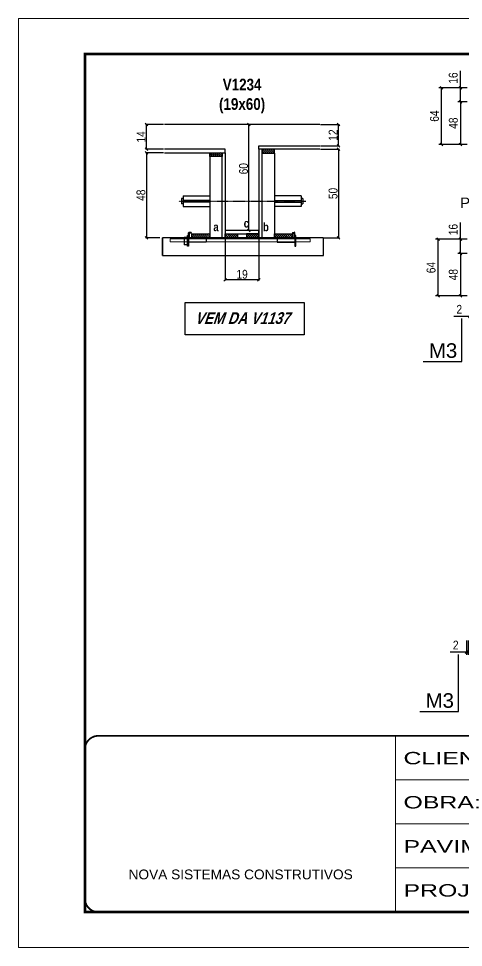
# Model space of a CAD drawing. Extents: x 3309 to 9563, y -2522 to 14608.
# Drawn here: x 6493 to 6995, y 6666 to 7716 of the extents above; entities that cross this region are included whole.
import ezdxf

# ---------------------------------------------------------------- set-up
doc = ezdxf.new("R2010")
doc.units = 0
for name, pattern in [('CONTINUO', [0]), ('DASHED', [0.75, 0.5, -0.25]), ('HIDDEN', [0.375, 0.25, -0.125])]:
    doc.linetypes.add(name, pattern=pattern)
for name, color, linetype in [('5', 5, 'Continuous'), ('barrote', 251, 'Continuous'), ('COTA', 241, 'Continuous'), ('detalhes', 4, 'Continuous'), ('NOMENCLATURA', 7, 'Continuous'), ('Painéis', 200, 'Continuous'), ('presilha', 1, 'Continuous'), ('SARR_2.2x10', 60, 'Continuous'), ('SARR_2.2x7', 40, 'Continuous'), ('SARR_3.5x7', 81, 'Continuous'), ('TENSOR', 3, 'Continuous')]:
    doc.layers.add(name, color=color, linetype=linetype)
for name, color, linetype, lineweight in [('CONCRETO', 251, 'Continuous', 25), ('Folhas', 255, 'Continuous', 9), ('SARRAFO DE PRESSAO', 251, 'DASHED', 9), ('SCO-___-LAJ', 2, 'Continuous', 0)]:
    doc.layers.add(name, color=color, linetype=linetype, lineweight=lineweight)
doc.styles.add('ARIAL', font='arial.ttf')
doc.styles.add('COTA TECNICA', font='techl___.ttf', dxfattribs={"height": 10})
doc.styles.add('COTA TECNICA 2X', font='techl___.ttf', dxfattribs={"height": 10})
doc.styles.get("Standard").update_dxf_attribs({"font": 'arial.ttf'})
doc.styles.add('TECNICA', font='techb___.ttf', dxfattribs={"height": 10})
doc.styles.add('Tecnologia', font='')
doc.styles.get('Tecnologia').set_extended_font_data('Forgotten Futurist')
doc.dimstyles.new('PAINEL', dxfattribs={"dimtxt": 10, "dimasz": 3, "dimexe": 3, "dimexo": 3, "dimgap": 3, "dimtad": 1, "dimdec": 1, "dimzin": 12, "dimdsep": 46, "dimtxsty": 'COTA TECNICA', "dimblk1": 'OBLIQUE', "dimblk2": 'OBLIQUE', "dimsah": 1, "dimcen": 0.9, "dimclrd": 4, "dimclre": 4, "dimclrt": 240, "dimadec": 1, "dimazin": 3, "dimtfac": 1, "dimtdec": 1, "dimtmove": 0, "dimatfit": 3, "dimfxl": 1, "dimtolj": 1, "dimtzin": 12, "dimarcsym": 0})
doc.dimstyles.new('SECAO', dxfattribs={"dimscale": 0.333333, "dimtxt": 5, "dimasz": 9, "dimexe": 3, "dimexo": 3, "dimgap": 3, "dimtad": 1, "dimdec": 1, "dimlfac": 0.5, "dimzin": 12, "dimdsep": 46, "dimtxsty": 'COTA TECNICA 2X', "dimblk1": 'OBLIQUE', "dimblk2": 'OBLIQUE', "dimsah": 1, "dimcen": 0.9, "dimclrd": 4, "dimclre": 4, "dimclrt": 240, "dimadec": 1, "dimazin": 3, "dimtfac": 1, "dimtdec": 1, "dimtmove": 0, "dimatfit": 3, "dimfxl": 1, "dimtolj": 1, "dimtzin": 12, "dimarcsym": 0})
pattern_1 = [(135, (39961.8265, -116043.4478), (-1.122532015, -1.122532015), [])]

# ---------------------------------------------------------------- blocks, each defined once
blk = doc.blocks.new('9999999999')
at = {"color": 30, "linetype": 'CONTINUO'}
for p, q in [((98564.6, 34230.2), (98564.6, 34429.4)), ((98564.6, 34379.6), (99584, 34379.6)), ((98564.6, 34329.8), (99488, 34329.8)), ((98564.6, 34280), (99488, 34280))]:
    blk.add_line(p, q, dxfattribs=at)
at = {"color": 30, "linetype": 'CONTINUO', "const_width": 2}
blk.add_lwpolyline([(99584, 34230.2), (99584, 34414.4, 0.414214), (99569, 34429.4), (98229, 34429.4, 0.414214), (98214, 34414.4), (98214, 34245.2, 0.414214), (98229, 34230.2), (99584, 34230.2)], format="xyb", dxfattribs=at)
at = {"layer": 'Folhas'}
blk.add_lwpolyline([(98139, 34190.2), (99624, 34190.2), (99624, 35240.2), (98139, 35240.2)], close=True, dxfattribs=at)
at = {"layer": 'Folhas', "color": 30, "const_width": 3}
blk.add_lwpolyline([(98214, 34230.2), (99584, 34230.2), (99584, 35200.2), (98214, 35200.2)], close=True, dxfattribs=at)
at = {"color": 7, "linetype": 'Continuous', "ltscale": 5, "style": 'ARIAL'}
blk.add_text('NOVA SISTEMAS CONSTRUTIVOS', height=11.059, dxfattribs=at).set_placement((98263.2, 34267.2))
at = {"layer": 'Folhas', "color": 7, "style": 'Tecnologia', "width": 1.5}
for s, p in [('CLIENTE:', (98573.7, 34397.2)), ('OBRA:', (98573.7, 34347.3)), ('PAVIMENTO:', (98573.7, 34297.5)), ('PROJETO:', (98573.7, 34247.7))]:
    blk.add_text(s, height=14, dxfattribs=at).set_placement(p)
blk = doc.blocks.new('_Oblique')
at = {"color": 0, "linetype": 'ByBlock', "lineweight": -2}
blk.add_line((-0.5, -0.5), (0.5, 0.5), dxfattribs=at)
blk = doc.blocks.new('*D610')
at = {"layer": 'COTA', "color": 4, "lineweight": -2, "transparency": 16777216}
for p, q in [((6726.3, 7467.7), (6726.3, 7420.2)), ((6764.3, 7467.7), (6764.3, 7420.2)), ((6764.3, 7421.2), (6726.3, 7421.2))]:
    blk.add_line(p, q, dxfattribs=at)
at = {"layer": 'Defpoints', "color": 0, "transparency": 16777216}
for p in [(6726.3, 7468.7), (6764.3, 7468.7), (6726.3, 7421.2)]:
    blk.add_point(p, dxfattribs=at)
at = {"layer": 'COTA', "color": 4, "lineweight": -2, "transparency": 16777216, "xscale": 3, "yscale": 3, "zscale": 3, "rotation": 180}
blk.add_blockref('_Oblique', (6726.3, 7421.2), dxfattribs=at)
at = {"layer": 'COTA', "color": 4, "lineweight": -2, "transparency": 16777216, "xscale": 3, "yscale": 3, "zscale": 3}
blk.add_blockref('_Oblique', (6764.3, 7421.2), dxfattribs=at)
at = {"layer": 'COTA', "color": 240, "transparency": 16777216, "insert": (6745.3, 7427.3), "char_height": 10, "attachment_point": 5, "style": 'COTA TECNICA 2X'}
blk.add_mtext('\\A1;19', dxfattribs=at)
blk = doc.blocks.new('PRESILHA METÁLICA 1')
at = {"layer": 'presilha'}
for p, q in [((7.5, 10.6), (7.5, 19.9)), ((12, 21), (8.6, 21)), ((9, 11.6), (9, 18.9)), ((12, 19.5), (9.6, 19.5)), ((12, 21), (12, 19.5)), ((0, 13), (6, 13)), ((0, 13), (0, 0)), ((6, 0), (0, 0)), ((6, 15.5), (7.5, 15.5)), ((6, -2.5), (6, 15.5)), ((6, 13), (6, 0)), ((7.5, 15.5), (7.5, -2.5)), ((37.5, 4.1), (7.5, 4.1)), ((37.5, 11), (9.6, 11)), ((37.5, 11), (37.5, 4.1)), ((7.5, -2.5), (6, -2.5))]:
    blk.add_line(p, q, dxfattribs=at)
for centre, radius, start, end in [((8.6, 19.9), 1.14, 90, 180), ((9.6, 18.9), 0.57, 90, 180), ((9.6, 11.6), 0.57, 180, 270)]:
    blk.add_arc(centre, radius, start, end, dxfattribs=at)
blk = doc.blocks.new('PRESILHA METÁLICA 2')
at = {"layer": 'presilha'}
for p, q in [((-5.2, 23.5), (-5.2, 22)), ((-5.2, 23.5), (-1.9, 23.5)), ((-5.2, 22), (-2.8, 22)), ((-2.2, 14.1), (-2.2, 21.4)), ((0.8, 18), (-0.8, 18)), ((-0.8, 18), (-0.8, 0)), ((-0.8, 14.6), (-0.8, 22.4)), ((0.8, 0), (0.8, 18)), ((-30.8, 13.5), (-30.8, 6.6)), ((-30.8, 13.5), (-2.8, 13.5)), ((-30.8, 6.6), (-0.8, 6.6)), ((-0.8, 0), (0.8, 0))]:
    blk.add_line(p, q, dxfattribs=at)
for centre, radius, start, end in [((-2.8, 21.4), 0.57, 0, 90), ((-1.9, 22.4), 1.14, 0, 90), ((-2.8, 14.1), 0.57, 270, 0)]:
    blk.add_arc(centre, radius, start, end, dxfattribs=at)
blk = doc.blocks.new('*D611')
at = {"layer": 'COTA', "color": 4, "lineweight": -2, "transparency": 16777216}
for p, q in [((6656.6, 7564.7), (6636.2, 7564.7)), ((6637.2, 7564.7), (6637.2, 7468.7)), ((6652.5, 7468.7), (6636.2, 7468.7))]:
    blk.add_line(p, q, dxfattribs=at)
at = {"layer": 'Defpoints', "color": 0, "transparency": 16777216}
for p in [(6657.6, 7564.7), (6637.2, 7468.7), (6653.5, 7468.7)]:
    blk.add_point(p, dxfattribs=at)
at = {"layer": 'COTA', "color": 4, "lineweight": -2, "transparency": 16777216, "xscale": 3, "yscale": 3, "zscale": 3}
for p, rotation in [((6637.2, 7564.7), 90), ((6637.2, 7468.7), 270)]:
    blk.add_blockref('_Oblique', p, dxfattribs=dict(at, rotation=rotation))
at = {"layer": 'COTA', "color": 240, "transparency": 16777216, "insert": (6631.1, 7516.7), "char_height": 10, "attachment_point": 5, "rotation": 90, "style": 'COTA TECNICA 2X'}
blk.add_mtext('\\A1;48', dxfattribs=at)
blk = doc.blocks.new('*D612')
at = {"layer": 'COTA', "color": 4, "lineweight": -2, "transparency": 16777216}
for p, q in [((6834, 7568.7), (6855.2, 7568.7)), ((6854.2, 7568.7), (6854.2, 7468.7)), ((6838.1, 7468.7), (6855.2, 7468.7))]:
    blk.add_line(p, q, dxfattribs=at)
at = {"layer": 'Defpoints', "color": 0, "transparency": 16777216}
for p in [(6833, 7568.7), (6837.1, 7468.7), (6854.2, 7468.7)]:
    blk.add_point(p, dxfattribs=at)
at = {"layer": 'COTA', "color": 4, "lineweight": -2, "transparency": 16777216, "xscale": 3, "yscale": 3, "zscale": 3}
for p, rotation in [((6854.2, 7568.7), 90), ((6854.2, 7468.7), 270)]:
    blk.add_blockref('_Oblique', p, dxfattribs=dict(at, rotation=rotation))
at = {"layer": 'COTA', "color": 240, "transparency": 16777216, "insert": (6848.1, 7518.7), "char_height": 10, "attachment_point": 5, "rotation": 90, "style": 'COTA TECNICA 2X'}
blk.add_mtext('\\A1;50', dxfattribs=at)
blk = doc.blocks.new('*D613')
at = {"layer": 'COTA', "color": 4, "lineweight": -2, "transparency": 16777216}
for p, q in [((6763.3, 7596.7), (6752.1, 7596.7)), ((6753.1, 7476.7), (6753.1, 7596.7)), ((6763.3, 7476.7), (6752.1, 7476.7))]:
    blk.add_line(p, q, dxfattribs=at)
at = {"layer": 'Defpoints', "color": 0, "transparency": 16777216}
for p in [(6753.1, 7596.7), (6764.3, 7596.7), (6764.3, 7476.7)]:
    blk.add_point(p, dxfattribs=at)
at = {"layer": 'COTA', "color": 4, "lineweight": -2, "transparency": 16777216, "xscale": 3, "yscale": 3, "zscale": 3}
for p, rotation in [((6753.1, 7596.7), 90), ((6753.1, 7476.7), 270)]:
    blk.add_blockref('_Oblique', p, dxfattribs=dict(at, rotation=rotation))
at = {"layer": 'COTA', "color": 240, "transparency": 16777216, "insert": (6747, 7546.7), "char_height": 10, "attachment_point": 5, "rotation": 90, "style": 'COTA TECNICA 2X'}
blk.add_mtext('\\A1;60', dxfattribs=at)
blk = doc.blocks.new('*D614')
at = {"layer": 'COTA', "color": 4, "lineweight": -2, "transparency": 16777216}
for p, q in [((6834, 7596.7), (6855.2, 7596.7)), ((6854.2, 7572.7), (6854.2, 7596.7)), ((6834, 7572.7), (6855.2, 7572.7))]:
    blk.add_line(p, q, dxfattribs=at)
at = {"layer": 'Defpoints', "color": 0, "transparency": 16777216}
for p in [(6833, 7596.7), (6854.2, 7596.7), (6833, 7572.7)]:
    blk.add_point(p, dxfattribs=at)
at = {"layer": 'COTA', "color": 4, "lineweight": -2, "transparency": 16777216, "xscale": 3, "yscale": 3, "zscale": 3}
for p, rotation in [((6854.2, 7596.7), 90), ((6854.2, 7572.7), 270)]:
    blk.add_blockref('_Oblique', p, dxfattribs=dict(at, rotation=rotation))
at = {"layer": 'COTA', "color": 240, "transparency": 16777216, "insert": (6848.1, 7584.7), "char_height": 10, "attachment_point": 5, "rotation": 90, "style": 'COTA TECNICA 2X'}
blk.add_mtext('\\A1;12', dxfattribs=at)
blk = doc.blocks.new('*D615')
at = {"layer": 'COTA', "color": 4, "lineweight": -2, "transparency": 16777216}
for p, q in [((6656.6, 7596.7), (6636.2, 7596.7)), ((6637.2, 7568.7), (6637.2, 7596.7)), ((6656.6, 7568.7), (6636.2, 7568.7))]:
    blk.add_line(p, q, dxfattribs=at)
at = {"layer": 'Defpoints', "color": 0, "transparency": 16777216}
for p in [(6637.2, 7596.7), (6657.6, 7596.7), (6657.6, 7568.7)]:
    blk.add_point(p, dxfattribs=at)
at = {"layer": 'COTA', "color": 4, "lineweight": -2, "transparency": 16777216, "xscale": 3, "yscale": 3, "zscale": 3}
for p, rotation in [((6637.2, 7596.7), 90), ((6637.2, 7568.7), 270)]:
    blk.add_blockref('_Oblique', p, dxfattribs=dict(at, rotation=rotation))
at = {"layer": 'COTA', "color": 240, "transparency": 16777216, "insert": (6631.2, 7582.7), "char_height": 10, "attachment_point": 5, "rotation": 90, "style": 'COTA TECNICA 2X'}
blk.add_mtext('\\A1;14', dxfattribs=at)
blk = doc.blocks.new('*D635')
at = {"layer": 'COTA', "color": 4, "lineweight": -2, "transparency": 16777216}
for p, q in [((6991.9, 7638.2), (6991.9, 7657.2)), ((6999.6, 7638.2), (6988.9, 7638.2)), ((6991.9, 7622.2), (6991.9, 7638.2)), ((6999.6, 7622.2), (6988.9, 7622.2))]:
    blk.add_line(p, q, dxfattribs=at)
at = {"layer": 'Defpoints', "color": 0, "transparency": 16777216}
for p in [(6991.9, 7638.2), (7002.6, 7638.2), (7002.6, 7622.2)]:
    blk.add_point(p, dxfattribs=at)
at = {"layer": 'COTA', "color": 4, "lineweight": -2, "transparency": 16777216, "xscale": 3, "yscale": 3, "zscale": 3}
for p, rotation in [((6991.9, 7638.2), 90), ((6991.9, 7622.2), 270)]:
    blk.add_blockref('_Oblique', p, dxfattribs=dict(at, rotation=rotation))
at = {"layer": 'COTA', "color": 240, "transparency": 16777216, "insert": (6983.8, 7649.2), "char_height": 10, "attachment_point": 5, "rotation": 90, "style": 'COTA TECNICA'}
blk.add_mtext('\\A1;16', dxfattribs=at)
blk = doc.blocks.new('*D626')
at = {"layer": 'COTA', "color": 4, "lineweight": -2, "transparency": 16777216}
for p, q in [((6998.6, 7013.4), (6998.6, 6997.2)), ((7000.6, 7013.4), (7000.6, 6997.2)), ((6998.6, 7000.2), (6980.5, 7000.2)), ((7000.6, 7000.2), (6998.6, 7000.2)), ((7000.6, 7000.2), (7003.6, 7000.2))]:
    blk.add_line(p, q, dxfattribs=at)
at = {"layer": 'Defpoints', "color": 0, "transparency": 16777216}
for p in [(6998.6, 7016.4), (7000.6, 7016.4), (6998.6, 7000.2)]:
    blk.add_point(p, dxfattribs=at)
at = {"layer": 'COTA', "color": 4, "lineweight": -2, "transparency": 16777216, "xscale": 3, "yscale": 3, "zscale": 3}
blk.add_blockref('_Oblique', (6998.6, 7000.2), dxfattribs=at)
at = {"layer": 'COTA', "color": 4, "lineweight": -2, "transparency": 16777216, "xscale": 3, "yscale": 3, "zscale": 3, "rotation": 180}
blk.add_blockref('_Oblique', (7000.6, 7000.2), dxfattribs=at)
at = {"layer": 'COTA', "color": 240, "transparency": 16777216, "insert": (6986.6, 7008.2), "char_height": 10, "attachment_point": 5, "style": 'COTA TECNICA'}
blk.add_mtext('\\A1;2', dxfattribs=at)
blk = doc.blocks.new('*D1024')
at = {"layer": 'COTA', "color": 4, "lineweight": -2, "transparency": 16777216}
for p, q in [((6999.6, 7622.2), (6988.9, 7622.2)), ((6991.9, 7622.2), (6991.9, 7574.2)), ((6999.6, 7574.2), (6988.9, 7574.2))]:
    blk.add_line(p, q, dxfattribs=at)
at = {"layer": 'Defpoints', "color": 0, "transparency": 16777216}
for p in [(7002.6, 7622.2), (6991.9, 7574.2), (7002.6, 7574.2)]:
    blk.add_point(p, dxfattribs=at)
at = {"layer": 'COTA', "color": 4, "lineweight": -2, "transparency": 16777216, "xscale": 3, "yscale": 3, "zscale": 3}
for p, rotation in [((6991.9, 7622.2), 90), ((6991.9, 7574.2), 270)]:
    blk.add_blockref('_Oblique', p, dxfattribs=dict(at, rotation=rotation))
at = {"layer": 'COTA', "color": 240, "transparency": 16777216, "insert": (6983.9, 7598.2), "char_height": 10, "attachment_point": 5, "rotation": 90, "style": 'COTA TECNICA'}
blk.add_mtext('\\A1;48', dxfattribs=at)
blk = doc.blocks.new('*D1026')
at = {"layer": 'COTA', "color": 4, "lineweight": -2, "transparency": 16777216}
for p, q in [((6999.6, 7450.9), (6988.9, 7450.9)), ((6991.9, 7450.9), (6991.9, 7402.9)), ((6999.6, 7402.9), (6988.9, 7402.9))]:
    blk.add_line(p, q, dxfattribs=at)
at = {"layer": 'Defpoints', "color": 0, "transparency": 16777216}
for p in [(7002.6, 7450.9), (6991.9, 7402.9), (7002.6, 7402.9)]:
    blk.add_point(p, dxfattribs=at)
at = {"layer": 'COTA', "color": 4, "lineweight": -2, "transparency": 16777216, "xscale": 3, "yscale": 3, "zscale": 3}
for p, rotation in [((6991.9, 7450.9), 90), ((6991.9, 7402.9), 270)]:
    blk.add_blockref('_Oblique', p, dxfattribs=dict(at, rotation=rotation))
at = {"layer": 'COTA', "color": 240, "transparency": 16777216, "insert": (6983.9, 7426.9), "char_height": 10, "attachment_point": 5, "rotation": 90, "style": 'COTA TECNICA'}
blk.add_mtext('\\A1;48', dxfattribs=at)
blk = doc.blocks.new('*D1027')
at = {"layer": 'COTA', "color": 4, "lineweight": -2, "transparency": 16777216}
for p, q in [((6991.9, 7466.9), (6991.9, 7485.9)), ((6999.6, 7466.9), (6988.9, 7466.9)), ((6991.9, 7450.9), (6991.9, 7466.9)), ((6999.6, 7450.9), (6988.9, 7450.9))]:
    blk.add_line(p, q, dxfattribs=at)
at = {"layer": 'Defpoints', "color": 0, "transparency": 16777216}
for p in [(6991.9, 7466.9), (7002.6, 7466.9), (7002.6, 7450.9)]:
    blk.add_point(p, dxfattribs=at)
at = {"layer": 'COTA', "color": 4, "lineweight": -2, "transparency": 16777216, "xscale": 3, "yscale": 3, "zscale": 3}
for p, rotation in [((6991.9, 7466.9), 90), ((6991.9, 7450.9), 270)]:
    blk.add_blockref('_Oblique', p, dxfattribs=dict(at, rotation=rotation))
at = {"layer": 'COTA', "color": 240, "transparency": 16777216, "insert": (6983.8, 7477.9), "char_height": 10, "attachment_point": 5, "rotation": 90, "style": 'COTA TECNICA'}
blk.add_mtext('\\A1;16', dxfattribs=at)
blk = doc.blocks.new('*D1028')
at = {"layer": 'COTA', "color": 4, "lineweight": -2, "transparency": 16777216}
for p, q in [((6999.6, 7638.2), (6967.7, 7638.2)), ((6970.7, 7574.2), (6970.7, 7638.2)), ((6999.6, 7574.2), (6967.7, 7574.2))]:
    blk.add_line(p, q, dxfattribs=at)
at = {"layer": 'Defpoints', "color": 0, "transparency": 16777216}
for p in [(6970.7, 7638.2), (7002.6, 7638.2), (7002.6, 7574.2)]:
    blk.add_point(p, dxfattribs=at)
at = {"layer": 'COTA', "color": 4, "lineweight": -2, "transparency": 16777216, "xscale": 3, "yscale": 3, "zscale": 3}
for p, rotation in [((6970.7, 7638.2), 90), ((6970.7, 7574.2), 270)]:
    blk.add_blockref('_Oblique', p, dxfattribs=dict(at, rotation=rotation))
at = {"layer": 'COTA', "color": 240, "transparency": 16777216, "insert": (6962.6, 7606.2), "char_height": 10, "attachment_point": 5, "rotation": 90, "style": 'COTA TECNICA'}
blk.add_mtext('\\A1;64', dxfattribs=at)
blk = doc.blocks.new('*D1029')
at = {"layer": 'COTA', "color": 4, "lineweight": -2, "transparency": 16777216}
for p, q in [((6999.6, 7466.9), (6963.9, 7466.9)), ((6966.9, 7402.9), (6966.9, 7466.9)), ((6999.6, 7402.9), (6963.9, 7402.9))]:
    blk.add_line(p, q, dxfattribs=at)
at = {"layer": 'Defpoints', "color": 0, "transparency": 16777216}
for p in [(6966.9, 7466.9), (7002.6, 7466.9), (7002.6, 7402.9)]:
    blk.add_point(p, dxfattribs=at)
at = {"layer": 'COTA', "color": 4, "lineweight": -2, "transparency": 16777216, "xscale": 3, "yscale": 3, "zscale": 3}
for p, rotation in [((6966.9, 7466.9), 90), ((6966.9, 7402.9), 270)]:
    blk.add_blockref('_Oblique', p, dxfattribs=dict(at, rotation=rotation))
at = {"layer": 'COTA', "color": 240, "transparency": 16777216, "insert": (6958.8, 7434.9), "char_height": 10, "attachment_point": 5, "rotation": 90, "style": 'COTA TECNICA'}
blk.add_mtext('\\A1;64', dxfattribs=at)
blk = doc.blocks.new('*D1030')
at = {"layer": 'COTA', "color": 4, "lineweight": -2, "transparency": 16777216}
for p, q in [((7002.6, 7399.9), (7002.6, 7376.7)), ((7004.6, 7399.9), (7004.6, 7376.7)), ((7002.6, 7379.7), (6984.5, 7379.7)), ((7004.6, 7379.7), (7002.6, 7379.7)), ((7004.6, 7379.7), (7007.6, 7379.7))]:
    blk.add_line(p, q, dxfattribs=at)
at = {"layer": 'Defpoints', "color": 0, "transparency": 16777216}
for p in [(7002.6, 7402.9), (7004.6, 7402.9), (7002.6, 7379.7)]:
    blk.add_point(p, dxfattribs=at)
at = {"layer": 'COTA', "color": 4, "lineweight": -2, "transparency": 16777216, "xscale": 3, "yscale": 3, "zscale": 3}
blk.add_blockref('_Oblique', (7002.6, 7379.7), dxfattribs=at)
at = {"layer": 'COTA', "color": 4, "lineweight": -2, "transparency": 16777216, "xscale": 3, "yscale": 3, "zscale": 3, "rotation": 180}
blk.add_blockref('_Oblique', (7004.6, 7379.7), dxfattribs=at)
at = {"layer": 'COTA', "color": 240, "transparency": 16777216, "insert": (6990.6, 7387.7), "char_height": 10, "attachment_point": 5, "style": 'COTA TECNICA'}
blk.add_mtext('\\A1;2', dxfattribs=at)

msp = doc.modelspace()

# ---------------------------------------------------------------- hatches: boundary and pattern name
at = {"layer": 'SARR_2.2x10'}
h = msp.add_hatch(dxfattribs=at)
h.set_pattern_fill('ANSI31', color=256, scale=0.5, angle=90)
h.set_pattern_definition([(135, (39882.2265, -116043.4478), (-1.122532015, -1.122532015), [])])
h.paths.add_polyline_path([(6688.69, 7473.12), (6688.69, 7468.72), (6708.69, 7468.72), (6708.69, 7473.12)])
h = msp.add_hatch(dxfattribs=at)
h.set_pattern_fill('ANSI31', color=256, scale=0.5, angle=90)
h.set_pattern_definition([(135, (39975.4265, -116043.4478), (-1.122532015, -1.122532015), [])])
h.paths.add_polyline_path([(6781.89, 7473.12), (6781.89, 7468.72), (6801.89, 7468.72), (6801.89, 7473.12)])
at = {"layer": 'SARR_2.2x7'}
h = msp.add_hatch(dxfattribs=at)
h.set_pattern_fill('ANSI31', color=256, scale=0.5, angle=90)
h.set_pattern_definition([(135, (39896.2265, -115951.8478), (-1.122532015, -1.122532015), [])])
h.paths.add_polyline_path([(6722.69, 7564.72), (6722.69, 7560.32), (6708.69, 7560.32), (6708.69, 7564.72)])
h = msp.add_hatch(dxfattribs=at)
h.set_pattern_fill('ANSI31', color=256, scale=0.5, angle=90)
h.set_pattern_definition([(135, (39876.2265, -115947.8478), (-1.122532015, -1.122532015), [])])
h.paths.add_polyline_path([(6767.89, 7568.72), (6767.89, 7564.32), (6781.89, 7564.32), (6781.89, 7568.72)])
h = msp.add_hatch(dxfattribs=at)
h.set_pattern_fill('ANSI31', color=256, scale=0.5, angle=90)
h.set_pattern_definition(pattern_1)
h.paths.add_polyline_path([(6740.29, 7468.72), (6740.29, 7473.12), (6726.29, 7473.12), (6726.29, 7468.72)])
h = msp.add_hatch(dxfattribs=at)
h.set_pattern_fill('ANSI31', color=256, scale=0.5, angle=90)
h.set_pattern_definition(pattern_1)
h.paths.add_polyline_path([(6750.29, 7473.12), (6750.29, 7468.72), (6764.29, 7468.72), (6764.29, 7473.12)])

# ---------------------------------------------------------------- linework, layer by layer
at = {"ltscale": 3}
for p, q in [((6676.69, 7512.89), (6676.69, 7506.89)), ((6678.69, 7512.89), (6676.69, 7512.89)), ((6678.69, 7515.89), (6678.69, 7503.89)), ((6678.69, 7515.89), (6708.69, 7515.89)), ((6708.69, 7510.89), (6678.69, 7510.89)), ((6708.69, 7508.89), (6678.69, 7508.89)), ((6811.89, 7515.89), (6781.89, 7515.89)), ((6781.89, 7510.89), (6811.89, 7510.89)), ((6781.89, 7508.89), (6811.89, 7508.89)), ((6811.89, 7515.89), (6811.89, 7503.89)), ((6813.89, 7512.89), (6811.89, 7512.89)), ((6813.89, 7512.89), (6813.89, 7506.89)), ((6678.69, 7506.89), (6676.69, 7506.89)), ((6678.69, 7503.89), (6708.69, 7503.89)), ((6811.89, 7503.89), (6781.89, 7503.89)), ((6811.89, 7506.89), (6813.89, 7506.89))]:
    msp.add_line(p, q, dxfattribs=at)
at = {"layer": 'barrote'}
msp.add_lwpolyline([(6655.23, 7448.72), (6837.15, 7448.72), (6837.15, 7468.72), (6655.23, 7468.72)], close=True, dxfattribs=at)
at = {"layer": 'CONCRETO', "linetype": 'Continuous'}
msp.add_line((6832.99, 7596.72), (6657.59, 7596.72), dxfattribs=at)
at = {"layer": 'detalhes', "color": 250}
msp.add_line((6655.23, 7448.72), (6655.23, 7468.72), dxfattribs=at)
at = {"layer": 'NOMENCLATURA', "linetype": 'Continuous'}
for p, q in [((6993.43, 7328.68), (6993.43, 7377.21)), ((6949.73, 7328.68), (6993.43, 7328.68)), ((6989.71, 6933.09), (6989.71, 6997.71)), ((6946, 6933.09), (6989.71, 6933.09))]:
    msp.add_line(p, q, dxfattribs=at)
at = {"layer": 'NOMENCLATURA', "elevation": 0}
msp.add_lwpolyline([(6680.85, 7395.36), (6815.39, 7395.36), (6815.39, 7358.9), (6680.85, 7358.9)], close=True, dxfattribs=at)
at = {"layer": 'Painéis', "linetype": 'Continuous', "elevation": 0}
for points in [[(6832.99, 7568.72), (6764.29, 7568.72), (6764.29, 7572.72), (6832.99, 7572.72)], [(6657.59, 7564.72), (6726.29, 7564.72), (6726.29, 7568.72), (6657.59, 7568.72)]]:
    msp.add_lwpolyline(points, dxfattribs=at)
at = {"layer": 'Painéis', "linetype": 'Continuous'}
for points in [[(6722.69, 7468.72), (6722.69, 7564.72), (6726.29, 7564.72), (6726.29, 7468.72)], [(6767.89, 7468.72), (6767.89, 7568.72), (6764.29, 7568.72), (6764.29, 7468.72)], [(6764.29, 7476.72), (6726.29, 7476.72), (6726.29, 7473.12), (6764.29, 7473.12)]]:
    msp.add_lwpolyline(points, close=True, dxfattribs=at)
at = {"layer": 'SARR_2.2x10'}
for points in [[(6688.69, 7473.12), (6708.69, 7473.12), (6708.69, 7468.72), (6688.69, 7468.72)], [(6781.89, 7473.12), (6801.89, 7473.12), (6801.89, 7468.72), (6781.89, 7468.72)]]:
    msp.add_lwpolyline(points, close=True, dxfattribs=at)
at = {"layer": 'SARR_2.2x7', "elevation": 0}
for points in [[(6708.69, 7564.72), (6722.69, 7564.72), (6722.69, 7560.32), (6708.69, 7560.32)], [(6781.89, 7568.72), (6767.89, 7568.72), (6767.89, 7564.32), (6781.89, 7564.32)]]:
    msp.add_lwpolyline(points, close=True, dxfattribs=at)
at = {"layer": 'SARR_2.2x7'}
for points in [[(6726.29, 7473.12), (6740.29, 7473.12), (6740.29, 7468.72), (6726.29, 7468.72)], [(6764.29, 7473.12), (6750.29, 7473.12), (6750.29, 7468.72), (6764.29, 7468.72)]]:
    msp.add_lwpolyline(points, close=True, dxfattribs=at)
at = {"layer": 'SARR_3.5x7'}
for points in [[(6722.69, 7560.32), (6708.69, 7560.32), (6708.69, 7468.72), (6722.69, 7468.72)], [(6767.89, 7564.32), (6781.89, 7564.32), (6781.89, 7468.72), (6767.89, 7468.72)]]:
    msp.add_lwpolyline(points, close=True, dxfattribs=at)
at = {"layer": 'SCO-___-LAJ', "color": 1}
msp.add_lwpolyline([(6664.23, 7467.39), (6822.07, 7467.39), (6822.07, 7464.19), (6664.23, 7464.19)], close=True, dxfattribs=at)
at = {"layer": 'TENSOR', "linetype": 'HIDDEN', "ltscale": 0.5}
msp.add_line((6673.69, 7509.89), (6817.19, 7509.89), dxfattribs=at)

# ---------------------------------------------------------------- block references
at = {"layer": 'presilha', "xscale": 0.6666666666666666, "yscale": 0.6666666666666666, "zscale": 0.6666666666666666}
for name, p in [('PRESILHA METÁLICA 1', (6679.82, 7460.76)), ('PRESILHA METÁLICA 2', (6805.57, 7459.09))]:
    msp.add_blockref(name, p, dxfattribs=at)
at = {"layer": 'SARRAFO DE PRESSAO', "color": 6, "linetype": 'ByBlock'}
msp.add_blockref('9999999999', (-91646.11, -27523.8), dxfattribs=at)

# ---------------------------------------------------------------- texts
at = {"layer": '5', "linetype": 'Continuous'}
msp.add_text('P36', height=12, rotation=0.00004, dxfattribs=at).set_placement((6991.63, 7502.14))
at = {"layer": 'detalhes', "style": 'TECNICA'}
for s, p in [('c', (6747.11, 7480.19)), ('a', (6712.81, 7476.08)), ('b', (6768.79, 7476.07))]:
    msp.add_text(s, height=9.6, dxfattribs=at).set_placement(p)
at = {"layer": 'NOMENCLATURA', "linetype": 'Continuous'}
for p in [(6956.29, 7332.87), (6952.57, 6937.29)]:
    msp.add_text('M3', height=16.5, dxfattribs=at).set_placement(p)
at = {"layer": 'NOMENCLATURA', "insert": (6745.32, 7648.42), "char_height": 13.2, "attachment_point": 2, "style": 'TECNICA'}
msp.add_mtext_dynamic_manual_height_columns('V1234\\P(19x60)', width=300.2766, gutter_width=1, heights=[0], dxfattribs=at)
at = {"layer": 'NOMENCLATURA', "insert": (6745.29, 7384.4), "char_height": 13.2, "width": 300.2766, "attachment_point": 2, "style": 'TECNICA'}
msp.add_mtext('{\\Q19;VEM DA V1137}', dxfattribs=at)

# ---------------------------------------------------------------- dimensions: what is measured, and where the dimension line sits
at = {"layer": 'COTA'}
for base, p1, p2, angle, dimstyle, picture, middle in [((6991.95, 7638.22), (7002.62, 7622.22), (7002.62, 7638.22), 90, 'PAINEL', '*D635', (6983.85, 7649.22)), ((6970.74, 7638.22), (7002.62, 7574.22), (7002.62, 7638.22), 90, 'PAINEL', '*D1028', (6962.64, 7606.22)), ((6991.95, 7574.22), (7002.62, 7622.22), (7002.62, 7574.22), 90, 'PAINEL', '*D1024', (6983.85, 7598.22)), ((6637.24, 7596.72), (6657.59, 7568.72), (6657.59, 7596.72), 90, 'SECAO', '*D615', (6631.17, 7582.72)), ((6854.21, 7596.72), (6832.99, 7572.72), (6832.99, 7596.72), 90, 'SECAO', '*D614', (6848.15, 7584.72)), ((6637.24, 7468.72, 0), (6657.59, 7564.72), (6653.47, 7468.72, 0), 90, 'SECAO', '*D611', (6631.15, 7516.72, 0)), ((6854.21, 7468.72, 0), (6832.99, 7568.72), (6837.1, 7468.72, 0), 90, 'SECAO', '*D612', (6848.1, 7518.72, 0)), ((6991.95, 7466.92), (7002.62, 7450.92), (7002.62, 7466.92), 90, 'PAINEL', '*D1027', (6983.85, 7477.93)), ((6966.93, 7466.92), (7002.62, 7402.92), (7002.62, 7466.92), 90, 'PAINEL', '*D1029', (6958.82, 7434.92)), ((6991.95, 7402.92), (7002.62, 7450.92), (7002.62, 7402.92), 90, 'PAINEL', '*D1026', (6983.85, 7426.92)), ((6998.62, 7000.22), (7000.62, 7016.35), (6998.62, 7016.35), 180, 'PAINEL', '*D626', (6986.57, 7008.22))]:
    dim = msp.add_linear_dim(base=base, p1=p1, p2=p2, angle=angle, dimstyle=dimstyle, dxfattribs=at)
    dim.commit()
    dim.dimension.update_dxf_attribs({"geometry": picture, "text_midpoint": middle})
for base, p1, p2, angle, picture, middle in [((6753.11, 7596.72), (6764.29, 7476.72), (6764.29, 7596.72), 90, '*D613', (6753.11, 7546.72)), ((6726.29, 7421.25), (6764.29, 7468.72), (6726.29, 7468.72), 180, '*D610', (6745.29, 7421.25))]:
    dim = msp.add_linear_dim(base=base, p1=p1, p2=p2, angle=angle, dimstyle='SECAO', dxfattribs=at)
    dim.commit()
    dim.dimension.update_dxf_attribs({"geometry": picture, "text_midpoint": middle, "dimtype": 160})
dim = msp.add_linear_dim(base=(7002.62, 7379.72), p1=(7004.62, 7402.92), p2=(7002.62, 7402.92), dimstyle='PAINEL', dxfattribs=at)
dim.commit()
dim.dimension.update_dxf_attribs({"geometry": '*D1030', "text_midpoint": (6990.57, 7387.72)})

doc.saveas('drawing.dxf')
